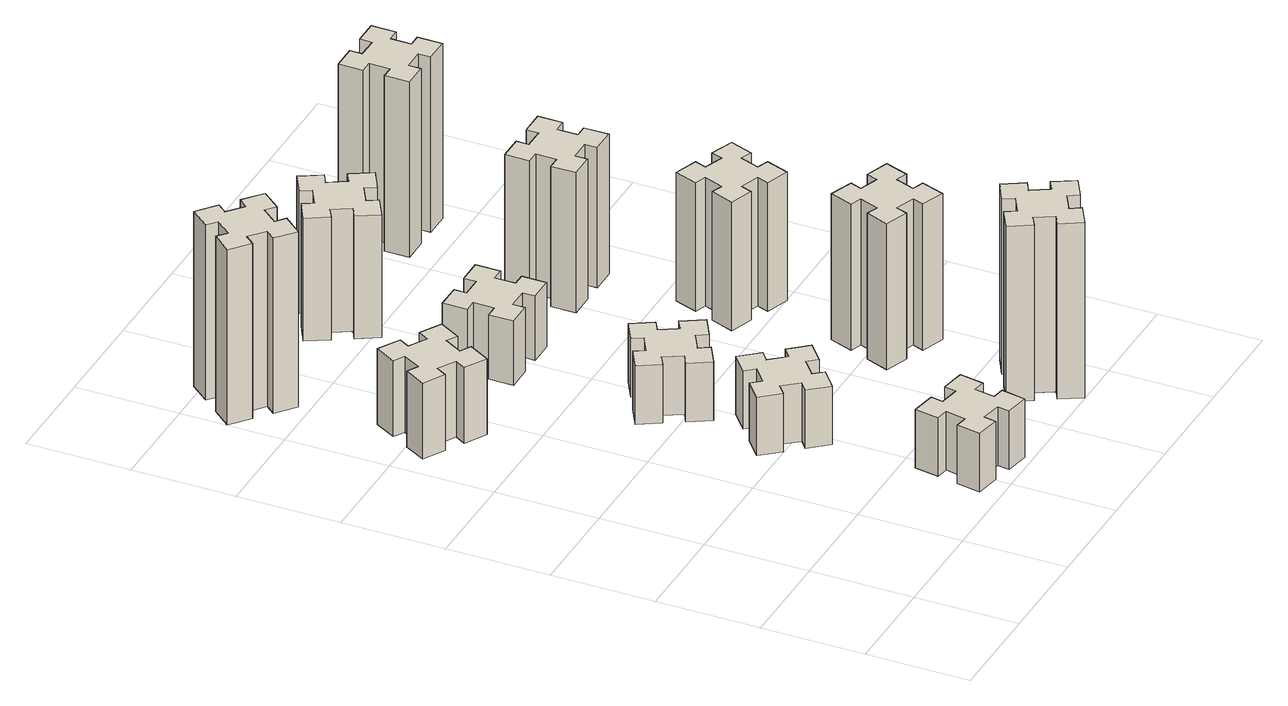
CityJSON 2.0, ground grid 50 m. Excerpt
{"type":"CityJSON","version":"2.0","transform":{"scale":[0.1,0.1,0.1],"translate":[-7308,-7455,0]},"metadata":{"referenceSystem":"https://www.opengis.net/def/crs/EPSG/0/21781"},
"CityObjects":{
"building1":{"type":"Building","attributes":{"class":"1000","function":"1000","usage":"1000","yearOfConstruction":2016,"roofType":"1000","measuredHeight":39,"storeysAboveGround":30,"storeysBelowGround":0},"geometry":[{"type":"Solid","lod":"1","boundaries":[[[[0,1,2,3,4,5,6,7,8,9,10,11,12,13,14,15,16,17,18,19]],[[17,16,20,21]],[[16,15,22,20]],[[15,14,23,22]],[[14,13,24,23]],[[13,12,25,24]],[[12,11,26,25]],[[11,10,27,26]],[[10,9,28,27]],[[9,8,29,28]],[[8,7,30,29]],[[7,6,31,30]],[[6,5,32,31]],[[5,4,33,32]],[[4,3,34,33]],[[3,2,35,34]],[[2,1,36,35]],[[1,0,37,36]],[[0,19,38,37]],[[19,18,39,38]],[[18,17,21,39]],[[24,25,26,27,28,29,30,31,32,33,34,35,36,37,38,39,21,20,22,23]]]]}]},
"building2":{"type":"Building","attributes":{"class":"1000","function":"1000","usage":"1000","yearOfConstruction":2016,"roofType":"1000","measuredHeight":30,"storeysAboveGround":30,"storeysBelowGround":0},"geometry":[{"type":"Solid","lod":"1","boundaries":[[[[40,41,42,43,44,45,46,47,48,49,50,51,52,53,54,55,56,57,58,59]],[[57,56,60,61]],[[56,55,62,60]],[[55,54,63,62]],[[54,53,64,63]],[[53,52,65,64]],[[52,51,66,65]],[[51,50,67,66]],[[50,49,68,67]],[[49,48,69,68]],[[48,47,70,69]],[[47,46,71,70]],[[46,45,72,71]],[[45,44,73,72]],[[44,43,74,73]],[[43,42,75,74]],[[42,41,76,75]],[[41,40,77,76]],[[40,59,78,77]],[[59,58,79,78]],[[58,57,61,79]],[[64,65,66,67,68,69,70,71,72,73,74,75,76,77,78,79,61,60,62,63]]]]}]},
"building3":{"type":"Building","attributes":{"class":"1000","function":"1000","usage":"1000","yearOfConstruction":2016,"roofType":"1000","measuredHeight":90,"storeysAboveGround":30,"storeysBelowGround":0},"geometry":[{"type":"Solid","lod":"1","boundaries":[[[[80,81,82,83,84,85,86,87,88,89,90,91,92,93,94,95,96,97,98,99]],[[97,96,100,101]],[[96,95,102,100]],[[95,94,103,102]],[[94,93,104,103]],[[93,92,105,104]],[[92,91,106,105]],[[91,90,107,106]],[[90,89,108,107]],[[89,88,109,108]],[[88,87,110,109]],[[87,86,111,110]],[[86,85,112,111]],[[85,84,113,112]],[[84,83,114,113]],[[83,82,115,114]],[[82,81,116,115]],[[81,80,117,116]],[[80,99,118,117]],[[99,98,119,118]],[[98,97,101,119]],[[104,105,106,107,108,109,110,111,112,113,114,115,116,117,118,119,101,100,102,103]]]]}]},
"building4":{"type":"Building","attributes":{"class":"1000","function":"1000","usage":"1000","yearOfConstruction":2016,"roofType":"1000","measuredHeight":30,"storeysAboveGround":30,"storeysBelowGround":0},"geometry":[{"type":"Solid","lod":"1","boundaries":[[[[120,121,122,123,124,125,126,127,128,129,130,131,132,133,134,135,136,137,138,139]],[[137,136,140,141]],[[136,135,142,140]],[[135,134,143,142]],[[134,133,144,143]],[[133,132,145,144]],[[132,131,146,145]],[[131,130,147,146]],[[130,129,148,147]],[[129,128,149,148]],[[128,127,150,149]],[[127,126,151,150]],[[126,125,152,151]],[[125,124,153,152]],[[124,123,154,153]],[[123,122,155,154]],[[122,121,156,155]],[[121,120,157,156]],[[120,139,158,157]],[[139,138,159,158]],[[138,137,141,159]],[[144,145,146,147,148,149,150,151,152,153,154,155,156,157,158,159,141,140,142,143]]]]}]},
"building5":{"type":"Building","attributes":{"class":"1000","function":"1000","usage":"1000","yearOfConstruction":2016,"roofType":"1000","measuredHeight":30,"storeysAboveGround":30,"storeysBelowGround":0},"geometry":[{"type":"Solid","lod":"1","boundaries":[[[[160,161,162,163,164,165,166,167,168,169,170,171,172,173,174,175,176,177,178,179]],[[177,176,180,181]],[[176,175,182,180]],[[175,174,183,182]],[[174,173,184,183]],[[173,172,185,184]],[[172,171,186,185]],[[171,170,187,186]],[[170,169,188,187]],[[169,168,189,188]],[[168,167,190,189]],[[167,166,191,190]],[[166,165,192,191]],[[165,164,193,192]],[[164,163,194,193]],[[163,162,195,194]],[[162,161,196,195]],[[161,160,197,196]],[[160,179,198,197]],[[179,178,199,198]],[[178,177,181,199]],[[184,185,186,187,188,189,190,191,192,193,194,195,196,197,198,199,181,180,182,183]]]]}]},
"building6":{"type":"Building","attributes":{"class":"1000","function":"1000","usage":"1000","yearOfConstruction":2016,"roofType":"1000","measuredHeight":33,"storeysAboveGround":30,"storeysBelowGround":0},"geometry":[{"type":"Solid","lod":"1","boundaries":[[[[200,201,202,203,204,205,206,207,208,209,210,211,212,213,214,215,216,217,218,219]],[[217,216,220,221]],[[216,215,222,220]],[[215,214,223,222]],[[214,213,224,223]],[[213,212,225,224]],[[212,211,226,225]],[[211,210,227,226]],[[210,209,228,227]],[[209,208,229,228]],[[208,207,230,229]],[[207,206,231,230]],[[206,205,232,231]],[[205,204,233,232]],[[204,203,234,233]],[[203,202,235,234]],[[202,201,236,235]],[[201,200,237,236]],[[200,219,238,237]],[[219,218,239,238]],[[218,217,221,239]],[[224,225,226,227,228,229,230,231,232,233,234,235,236,237,238,239,221,220,222,223]]]]}]},
"building7":{"type":"Building","attributes":{"class":"1000","function":"1000","usage":"1000","yearOfConstruction":2016,"roofType":"1000","measuredHeight":90,"storeysAboveGround":30,"storeysBelowGround":0},"geometry":[{"type":"Solid","lod":"1","boundaries":[[[[240,241,242,243,244,245,246,247,248,249,250,251,252,253,254,255,256,257,258,259]],[[257,256,260,261]],[[256,255,262,260]],[[255,254,263,262]],[[254,253,264,263]],[[253,252,265,264]],[[252,251,266,265]],[[251,250,267,266]],[[250,249,268,267]],[[249,248,269,268]],[[248,247,270,269]],[[247,246,271,270]],[[246,245,272,271]],[[245,244,273,272]],[[244,243,274,273]],[[243,242,275,274]],[[242,241,276,275]],[[241,240,277,276]],[[240,259,278,277]],[[259,258,279,278]],[[258,257,261,279]],[[264,265,266,267,268,269,270,271,272,273,274,275,276,277,278,279,261,260,262,263]]]]}]},
"building8":{"type":"Building","attributes":{"class":"1000","function":"1000","usage":"1000","yearOfConstruction":2016,"roofType":"1000","measuredHeight":63,"storeysAboveGround":30,"storeysBelowGround":0},"geometry":[{"type":"Solid","lod":"1","boundaries":[[[[280,281,282,283,284,285,286,287,288,289,290,291,292,293,294,295,296,297,298,299]],[[297,296,300,301]],[[296,295,302,300]],[[295,294,303,302]],[[294,293,304,303]],[[293,292,305,304]],[[292,291,306,305]],[[291,290,307,306]],[[290,289,308,307]],[[289,288,309,308]],[[288,287,310,309]],[[287,286,311,310]],[[286,285,312,311]],[[285,284,313,312]],[[284,283,314,313]],[[283,282,315,314]],[[282,281,316,315]],[[281,280,317,316]],[[280,299,318,317]],[[299,298,319,318]],[[298,297,301,319]],[[304,305,306,307,308,309,310,311,312,313,314,315,316,317,318,319,301,300,302,303]]]]}]},
"building9":{"type":"Building","attributes":{"class":"1000","function":"1000","usage":"1000","yearOfConstruction":2016,"roofType":"1000","measuredHeight":75,"storeysAboveGround":30,"storeysBelowGround":0},"geometry":[{"type":"Solid","lod":"1","boundaries":[[[[320,321,322,323,324,325,326,327,328,329,330,331,332,333,334,335,336,337,338,339]],[[337,336,340,341]],[[336,335,342,340]],[[335,334,343,342]],[[334,333,344,343]],[[333,332,345,344]],[[332,331,346,345]],[[331,330,347,346]],[[330,329,348,347]],[[329,328,349,348]],[[328,327,350,349]],[[327,326,351,350]],[[326,325,352,351]],[[325,324,353,352]],[[324,323,354,353]],[[323,322,355,354]],[[322,321,356,355]],[[321,320,357,356]],[[320,339,358,357]],[[339,338,359,358]],[[338,337,341,359]],[[344,345,346,347,348,349,350,351,352,353,354,355,356,357,358,359,341,340,342,343]]]]}]},
"building10":{"type":"Building","attributes":{"class":"1000","function":"1000","usage":"1000","yearOfConstruction":2016,"roofType":"1000","measuredHeight":66,"storeysAboveGround":30,"storeysBelowGround":0},"geometry":[{"type":"Solid","lod":"1","boundaries":[[[[360,361,362,363,364,365,366,367,368,369,370,371,372,373,374,375,376,377,378,379]],[[377,376,380,381]],[[376,375,382,380]],[[375,374,383,382]],[[374,373,384,383]],[[373,372,385,384]],[[372,371,386,385]],[[371,370,387,386]],[[370,369,388,387]],[[369,368,389,388]],[[368,367,390,389]],[[367,366,391,390]],[[366,365,392,391]],[[365,364,393,392]],[[364,363,394,393]],[[363,362,395,394]],[[362,361,396,395]],[[361,360,397,396]],[[360,379,398,397]],[[379,378,399,398]],[[378,377,381,399]],[[384,385,386,387,388,389,390,391,392,393,394,395,396,397,398,399,381,380,382,383]]]]}]},
"building11":{"type":"Building","attributes":{"class":"1000","function":"1000","usage":"1000","yearOfConstruction":2016,"roofType":"1000","measuredHeight":72,"storeysAboveGround":30,"storeysBelowGround":0},"geometry":[{"type":"Solid","lod":"1","boundaries":[[[[400,401,402,403,404,405,406,407,408,409,410,411,412,413,414,415,416,417,418,419]],[[417,416,420,421]],[[416,415,422,420]],[[415,414,423,422]],[[414,413,424,423]],[[413,412,425,424]],[[412,411,426,425]],[[411,410,427,426]],[[410,409,428,427]],[[409,408,429,428]],[[408,407,430,429]],[[407,406,431,430]],[[406,405,432,431]],[[405,404,433,432]],[[404,403,434,433]],[[403,402,435,434]],[[402,401,436,435]],[[401,400,437,436]],[[400,419,438,437]],[[419,418,439,438]],[[418,417,421,439]],[[424,425,426,427,428,429,430,431,432,433,434,435,436,437,438,439,421,420,422,423]]]]}]},
"building12":{"type":"Building","attributes":{"class":"1000","function":"1000","usage":"1000","yearOfConstruction":2016,"roofType":"1000","measuredHeight":90,"storeysAboveGround":30,"storeysBelowGround":0},"geometry":[{"type":"Solid","lod":"1","boundaries":[[[[440,441,442,443,444,445,446,447,448,449,450,451,452,453,454,455,456,457,458,459]],[[457,456,460,461]],[[456,455,462,460]],[[455,454,463,462]],[[454,453,464,463]],[[453,452,465,464]],[[452,451,466,465]],[[451,450,467,466]],[[450,449,468,467]],[[449,448,469,468]],[[448,447,470,469]],[[447,446,471,470]],[[446,445,472,471]],[[445,444,473,472]],[[444,443,474,473]],[[443,442,475,474]],[[442,441,476,475]],[[441,440,477,476]],[[440,459,478,477]],[[459,458,479,478]],[[458,457,461,479]],[[464,465,466,467,468,469,470,471,472,473,474,475,476,477,478,479,461,460,462,463]]]]}]}
},
"vertices":[
[416,2357,0],[466,2444,0],[518,2414,0],[578,2518,0],[474,2578,0],[444,2526,0],[357,2576,0],[387,2628,0],[283,2688,0],[223,2584,0],[275,2554,0],[225,2467,0],[173,2497,0],[113,2393,0],[217,2333,0],[247,2385,0],[334,2335,0],[304,2283,0],[408,2223,0],[468,2327,0],[334,2335,390],[304,2283,390],[247,2385,390],[217,2333,390],[113,2393,390],[173,2497,390],[225,2467,390],[275,2554,390],[223,2584,390],[283,2688,390],[387,2628,390],[357,2576,390],[444,2526,390],[474,2578,390],[578,2518,390],[518,2414,390],[466,2444,390],[416,2357,390],[468,2327,390],[408,2223,390],
[986,304,0],[968,205,0],[909,216,0],[888,97,0],[1007,77,0],[1017,136,0],[1115,118,0],[1105,59,0],[1223,38,0],[1244,157,0],[1185,167,0],[1202,265,0],[1261,255,0],[1282,373,0],[1164,394,0],[1154,335,0],[1055,352,0],[1066,411,0],[947,432,0],[927,314,0],[1055,352,300],[1066,411,300],[1154,335,300],[1164,394,300],[1282,373,300],[1261,255,300],[1202,265,300],[1185,167,300],[1244,157,300],[1223,38,300],[1105,59,300],[1115,118,300],[1017,136,300],[1007,77,300],[888,97,300],[909,216,300],[968,205,300],[986,304,300],[927,314,300],[947,432,300],
[136,3243,0],[213,3179,0],[174,3133,0],[266,3056,0],[343,3148,0],[297,3186,0],[362,3263,0],[408,3224,0],[485,3316,0],[393,3393,0],[354,3347,0],[278,3412,0],[316,3458,0],[224,3535,0],[147,3443,0],[193,3404,0],[129,3328,0],[83,3366,0],[6,3274,0],[98,3197,0],[129,3328,900],[83,3366,900],[193,3404,900],[147,3443,900],[224,3535,900],[316,3458,900],[278,3412,900],[354,3347,900],[393,3393,900],[485,3316,900],[408,3224,900],[362,3263,900],[297,3186,900],[343,3148,900],[266,3056,900],[174,3133,900],[213,3179,900],[136,3243,900],[98,3197,900],[6,3274,900],
[1018,959,0],[1094,1023,0],[1133,977,0],[1225,1054,0],[1148,1146,0],[1102,1108,0],[1037,1184,0],[1083,1223,0],[1006,1315,0],[914,1238,0],[953,1192,0],[876,1127,0],[838,1173,0],[746,1096,0],[823,1004,0],[869,1043,0],[933,966,0],[887,928,0],[964,836,0],[1056,913,0],[933,966,300],[887,928,300],[869,1043,300],[823,1004,300],[746,1096,300],[838,1173,300],[876,1127,300],[953,1192,300],[914,1238,300],[1006,1315,300],[1083,1223,300],[1037,1184,300],[1102,1108,300],[1148,1146,300],[1225,1054,300],[1133,977,300],[1094,1023,300],[1018,959,300],[1056,913,300],[964,836,300],
[865,1604,0],[915,1517,0],[863,1487,0],[923,1383,0],[1027,1443,0],[997,1495,0],[1084,1545,0],[1114,1493,0],[1218,1553,0],[1158,1657,0],[1106,1627,0],[1056,1714,0],[1108,1744,0],[1048,1848,0],[944,1788,0],[974,1736,0],[887,1686,0],[857,1738,0],[753,1678,0],[813,1574,0],[887,1686,300],[857,1738,300],[974,1736,300],[944,1788,300],[1048,1848,300],[1108,1744,300],[1056,1714,300],[1106,1627,300],[1158,1657,300],[1218,1553,300],[1114,1493,300],[1084,1545,300],[997,1495,300],[1027,1443,300],[923,1383,300],[863,1487,300],[915,1517,300],[865,1604,300],[813,1574,300],[753,1678,300],
[1095,2405,0],[1095,2505,0],[1155,2505,0],[1155,2625,0],[1035,2625,0],[1035,2565,0],[935,2565,0],[935,2625,0],[815,2625,0],[815,2505,0],[875,2505,0],[875,2405,0],[815,2405,0],[815,2285,0],[935,2285,0],[935,2345,0],[1035,2345,0],[1035,2285,0],[1155,2285,0],[1155,2405,0],[1035,2345,330],[1035,2285,330],[935,2345,330],[935,2285,330],[815,2285,330],[815,2405,330],[875,2405,330],[875,2505,330],[815,2505,330],[815,2625,330],[935,2625,330],[935,2565,330],[1035,2565,330],[1035,2625,330],[1155,2625,330],[1155,2505,330],[1095,2505,330],[1095,2405,330],[1155,2405,330],[1155,2285,330],
[1814,356,0],[1727,306,0],[1697,358,0],[1593,298,0],[1653,194,0],[1705,224,0],[1755,137,0],[1703,107,0],[1763,3,0],[1867,63,0],[1837,115,0],[1924,165,0],[1954,113,0],[2058,173,0],[1998,277,0],[1946,247,0],[1896,334,0],[1948,364,0],[1888,468,0],[1784,408,0],[1896,334,900],[1948,364,900],[1946,247,900],[1998,277,900],[2058,173,900],[1954,113,900],[1924,165,900],[1837,115,900],[1867,63,900],[1763,3,900],[1703,107,900],[1755,137,900],[1705,224,900],[1653,194,900],[1593,298,900],[1697,358,900],[1727,306,900],[1814,356,900],[1784,408,900],[1888,468,900],
[1106,3207,0],[1056,3294,0],[1108,3324,0],[1048,3428,0],[944,3368,0],[974,3316,0],[887,3266,0],[857,3318,0],[753,3258,0],[813,3154,0],[865,3184,0],[915,3097,0],[863,3067,0],[923,2963,0],[1027,3023,0],[997,3075,0],[1084,3125,0],[1114,3073,0],[1218,3133,0],[1158,3237,0],[1084,3125,630],[1114,3073,630],[997,3075,630],[1027,3023,630],[923,2963,630],[863,3067,630],[915,3097,630],[865,3184,630],[813,3154,630],[753,3258,630],[857,3318,630],[887,3266,630],[974,3316,630],[944,3368,630],[1048,3428,630],[1108,3324,630],[1056,3294,630],[1106,3207,630],[1158,3237,630],[1218,3133,630],
[1741,889,0],[1835,855,0],[1814,799,0],[1927,757,0],[1968,870,0],[1912,891,0],[1946,985,0],[2002,964,0],[2043,1077,0],[1930,1118,0],[1910,1062,0],[1816,1096,0],[1837,1152,0],[1724,1193,0],[1683,1080,0],[1739,1060,0],[1705,966,0],[1649,987,0],[1607,874,0],[1720,833,0],[1705,966,750],[1649,987,750],[1739,1060,750],[1683,1080,750],[1724,1193,750],[1837,1152,750],[1816,1096,750],[1910,1062,750],[1930,1118,750],[2043,1077,750],[2002,964,750],[1946,985,750],[1912,891,750],[1968,870,750],[1927,757,750],[1814,799,750],[1835,855,750],[1741,889,750],[1720,833,750],[1607,874,750],
[1910,1802,0],[1816,1836,0],[1837,1892,0],[1724,1933,0],[1683,1820,0],[1739,1800,0],[1705,1706,0],[1649,1727,0],[1607,1614,0],[1720,1573,0],[1741,1629,0],[1835,1595,0],[1814,1539,0],[1927,1497,0],[1968,1610,0],[1912,1631,0],[1946,1725,0],[2002,1704,0],[2043,1817,0],[1930,1858,0],[1946,1725,660],[2002,1704,660],[1912,1631,660],[1968,1610,660],[1927,1497,660],[1814,1539,660],[1835,1595,660],[1741,1629,660],[1720,1573,660],[1607,1614,660],[1649,1727,660],[1705,1706,660],[1739,1800,660],[1683,1820,660],[1724,1933,660],[1837,1892,660],[1816,1836,660],[1910,1802,660],[1930,1858,660],[2043,1817,660],
[1675,2565,0],[1575,2565,0],[1575,2625,0],[1455,2625,0],[1455,2505,0],[1515,2505,0],[1515,2405,0],[1455,2405,0],[1455,2285,0],[1575,2285,0],[1575,2345,0],[1675,2345,0],[1675,2285,0],[1795,2285,0],[1795,2405,0],[1735,2405,0],[1735,2505,0],[1795,2505,0],[1795,2625,0],[1675,2625,0],[1735,2505,720],[1795,2505,720],[1735,2405,720],[1795,2405,720],[1795,2285,720],[1675,2285,720],[1675,2345,720],[1575,2345,720],[1575,2285,720],[1455,2285,720],[1455,2405,720],[1515,2405,720],[1515,2505,720],[1455,2505,720],[1455,2625,720],[1575,2625,720],[1575,2565,720],[1675,2565,720],[1675,2625,720],[1795,2625,720],
[1675,3185,0],[1775,3185,0],[1775,3125,0],[1895,3125,0],[1895,3245,0],[1835,3245,0],[1835,3345,0],[1895,3345,0],[1895,3465,0],[1775,3465,0],[1775,3405,0],[1675,3405,0],[1675,3465,0],[1555,3465,0],[1555,3345,0],[1615,3345,0],[1615,3245,0],[1555,3245,0],[1555,3125,0],[1675,3125,0],[1615,3245,900],[1555,3245,900],[1615,3345,900],[1555,3345,900],[1555,3465,900],[1675,3465,900],[1675,3405,900],[1775,3405,900],[1775,3465,900],[1895,3465,900],[1895,3345,900],[1835,3345,900],[1835,3245,900],[1895,3245,900],[1895,3125,900],[1775,3125,900],[1775,3185,900],[1675,3185,900],[1675,3125,900],[1555,3125,900]
]}
